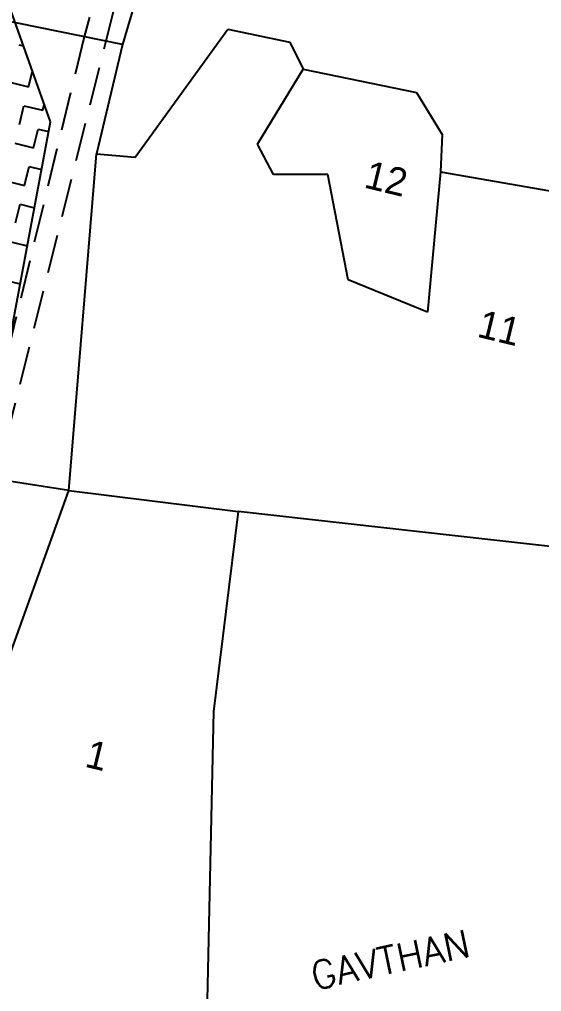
# Model space of a CAD drawing. Header units: metres. Extents: x 280481 to 282563, y 2046849 to 2049468.
# Drawn here: x 281050.5 to 281118.5, y 2047797.8 to 2047924.3 of the extents above; entities that cross this region are included whole.
import ezdxf
from ezdxf.enums import TextEntityAlignment as Align

# ---------------------------------------------------------------- set-up
doc = ezdxf.new("R2010")
doc.units = ezdxf.units.M
doc.linetypes.add('DASHED', pattern=[0.75, 0.5, -0.25])
for name, color, linetype in [('LINE_CARTTRACK', 2, 'DASHED'), ('POLY_HATCH', 12, 'Continuous'), ('POLY_PARCEL', 6, 'Continuous'), ('TEXT_MAPIN', 7, 'Continuous'), ('TEXT_PARCEL', 7, 'Continuous')]:
    doc.layers.add(name, color=color, linetype=linetype)
doc.styles.get("Standard").update_dxf_attribs({"font": 'simplex.shx'})
doc.styles.add('TEXT_MAP', font='')
doc.styles.get('TEXT_MAP').set_extended_font_data('Kruti Dev 050')

msp = doc.modelspace()

# ---------------------------------------------------------------- linework, layer by layer
at = {"layer": 'LINE_CARTTRACK', "ltscale": 10}
for p, q in [((281079.69, 2047996.88), (281058.95, 2047922.06)), ((281048.81, 2047869.57), (281070.26, 2047955.11)), ((281058.95, 2047922.06), (281045.67, 2047867.24))]:
    msp.add_line(p, q, dxfattribs=at)
at = {"layer": 'POLY_HATCH'}
for p, q in [((281054.57, 2047910.98), (281049.45, 2047925.4)), ((281049.2, 2047882.16), (281054.57, 2047910.98))]:
    msp.add_line(p, q, dxfattribs=at)
at = {"layer": 'POLY_HATCH', "linetype": 'Continuous'}
for p, q in [((281050.47, 2047921.02), (281051.06, 2047920.88)), ((281051.73, 2047915.53), (281052.22, 2047917.59)), ((281049.28, 2047916.13), (281051.73, 2047915.53)), ((281050.54, 2047910.64), (281051.13, 2047913.09)), ((281051.13, 2047913.09), (281053.58, 2047912.49)), ((281053.58, 2047912.49), (281053.76, 2047913.25)), ((281052.39, 2047907.6), (281052.99, 2047910.05)), ((281052.99, 2047910.05), (281054.33, 2047909.72)), ((281049.95, 2047908.2), (281052.39, 2047907.6)), ((281051.21, 2047902.71), (281051.8, 2047905.16)), ((281051.8, 2047905.16), (281053.41, 2047904.77)), ((281048.76, 2047903.3), (281051.21, 2047902.71)), ((281050.02, 2047897.82), (281050.62, 2047900.26)), ((281050.62, 2047900.26), (281052.49, 2047899.81)), ((281049.43, 2047895.37), (281051.56, 2047894.85)), ((281048.24, 2047890.48), (281050.64, 2047889.9))]:
    msp.add_line(p, q, dxfattribs=at)
at = {"layer": 'POLY_PARCEL'}
for p, q in [((281063.97, 2047921.04), (280951.18, 2047944.06)), ((281070.39, 2047942.97), (281063.97, 2047921.04)), ((281065.62, 2047906.39), (281077.66, 2047923.07)), ((281077.66, 2047923.07), (281085.75, 2047921.36)), ((281063.97, 2047921.04), (281060.57, 2047906.84)), ((281085.75, 2047921.36), (281087.48, 2047917.85)), ((281081.54, 2047908.06), (281087.48, 2047917.85)), ((281087.48, 2047917.85), (281102.22, 2047914.79)), ((281102.22, 2047914.79), (281105.54, 2047909.34)), ((281105.54, 2047909.34), (281105.35, 2047904.48)), ((281083.59, 2047904.14), (281081.54, 2047908.06)), ((281056.97, 2047863.01), (281060.57, 2047906.84)), ((281060.57, 2047906.84), (281065.62, 2047906.39)), ((281105.35, 2047904.48), (281103.66, 2047886.22)), ((281105.35, 2047904.48), (281129.75, 2047900.23)), ((281090.66, 2047904.14), (281083.59, 2047904.14)), ((281093.33, 2047890.44), (281090.66, 2047904.14)), ((281103.66, 2047886.22), (281093.33, 2047890.44)), ((281056.97, 2047863.01), (280952.65, 2047878.95)), ((281047.43, 2047836.44), (281056.97, 2047863.01)), ((281056.97, 2047863.01), (281079, 2047860.25)), ((281079, 2047860.25), (281075.79, 2047834.21)), ((281140.41, 2047853.35), (281079, 2047860.25)), ((281075.79, 2047834.21), (281074.92, 2047794.46))]:
    msp.add_line(p, q, dxfattribs=at)

# ---------------------------------------------------------------- texts
at = {"layer": 'TEXT_MAPIN'}
msp.add_text('GAVTHAN', height=3.625, rotation=12.1315, dxfattribs=at).set_placement((281099.18, 2047800.15), align=Align.CENTER)
at = {"layer": 'TEXT_PARCEL', "style": 'TEXT_MAP'}
for s, height, p in [('12', 3.625, (281097.86, 2047901.83)), ('11', 3.625, (281112.58, 2047882.4)), ('1', 3.62, (281060.22, 2047826.75))]:
    msp.add_text(s, height=height, rotation=346.3752, dxfattribs=at).set_placement(p, align=Align.CENTER)

doc.saveas('drawing.dxf')
